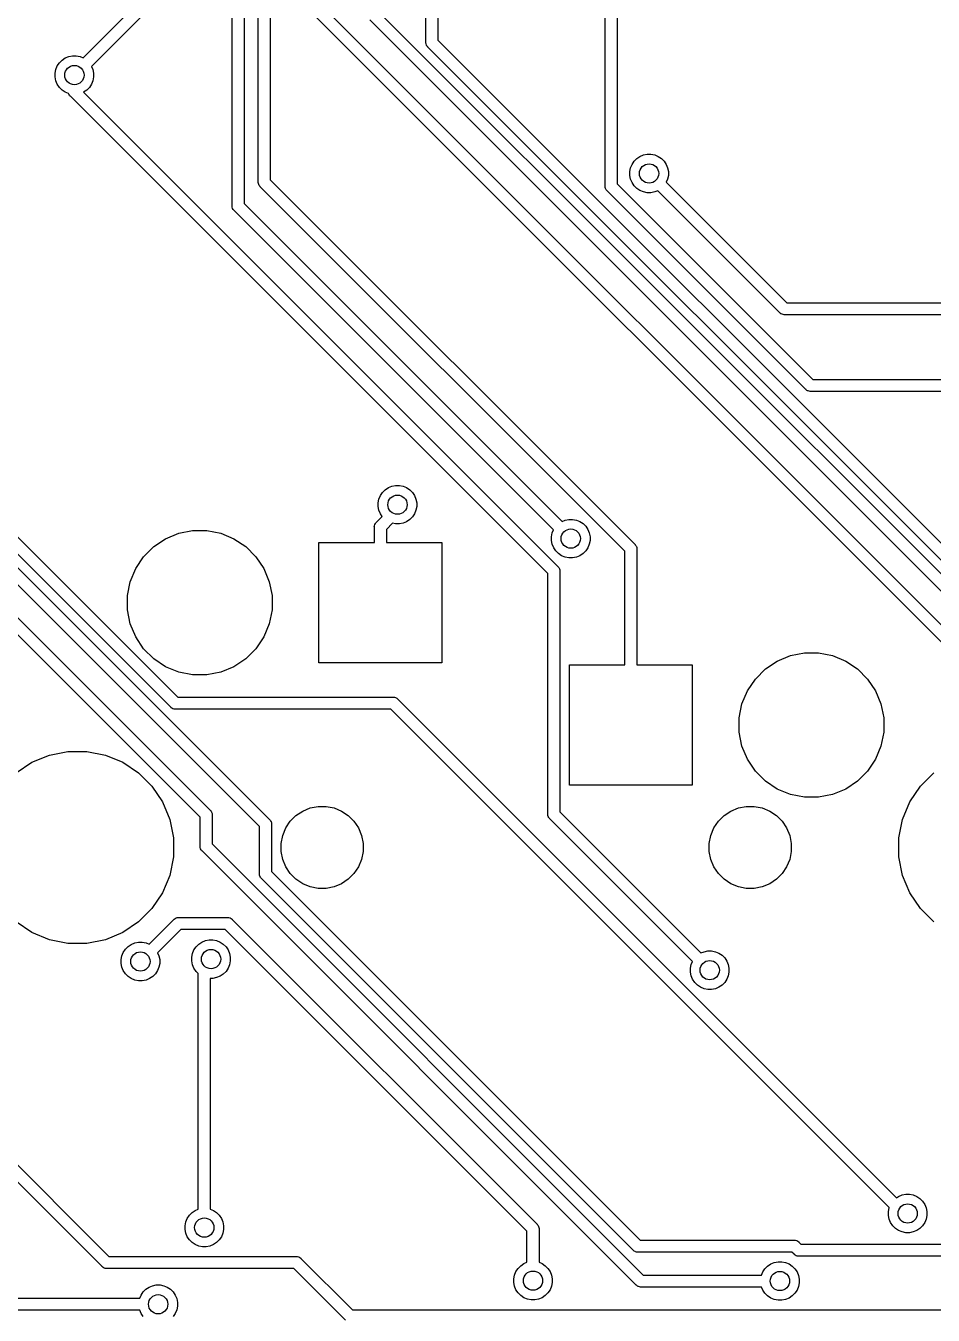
# Model space of a CAD drawing. Extents: x 1.2 to 14.9, y -4.9 to -0.3.
# Drawn here: x 7.353 to 8.095, y -3.367 to -2.313 of the extents above; entities that cross this region are included whole.
import ezdxf

# ---------------------------------------------------------------- set-up
doc = ezdxf.new("R2010")
doc.units = 0
doc.header["$MEASUREMENT"] = 0
doc.layers.add('BLACK', color=7, linetype='CONTINUOUS')

msp = doc.modelspace()

# ---------------------------------------------------------------- linework, layer by layer
at = {"layer": 'BLACK', "linetype": 'CONTINUOUS'}
for p, q in [((7.54285, -2.441), (7.54285, -1.96888)), ((7.55269, -1.96708), (7.55269, -2.4392)), ((7.52145, -2.46044), (7.52145, -1.97624)), ((7.5313, -1.97444), (7.5313, -2.45864)), ((6.65538, -2.10644), (7.50348, -2.95454)), ((7.49525, -2.96023), (6.64969, -2.11467)), ((7.82642, -2.44433), (7.82642, -2.18553)), ((7.83626, -2.18733), (7.83626, -2.44253)), ((7.6799, -2.32692), (7.6799, -2.2003)), ((7.68974, -2.2021), (7.68974, -2.32512)), ((7.39967, -2.33952), (7.49572, -2.24347)), ((7.50395, -2.24915), (7.40663, -2.34648)), ((7.57301, -2.27512), (8.38917, -3.09127)), ((8.38348, -3.0995), (7.56478, -2.2808)), ((6.89728, -2.30749), (7.552, -2.9622)), ((7.64228, -2.30289), (8.27317, -2.93377)), ((7.54377, -2.96789), (6.88905, -2.31318)), ((8.26748, -2.942), (7.63405, -2.30858)), ((7.67988, -2.32716), (7.6799, -2.32692)), ((7.6799, -2.3274), (7.67988, -2.32716)), ((7.67997, -2.32813), (7.6799, -2.3274)), ((7.6799, -2.3274), (7.6799, -2.3274)), ((7.68025, -2.32905), (7.67997, -2.32813)), ((7.68071, -2.32991), (7.68025, -2.32905)), ((7.68974, -2.32512), (8.25311, -2.88848)), ((7.3825, -2.34138), (7.38508, -2.33965)), ((7.38508, -2.33965), (7.38795, -2.33847)), ((7.38795, -2.33847), (7.39099, -2.33786)), ((7.39099, -2.33786), (7.39409, -2.33786)), ((7.39409, -2.33786), (7.39713, -2.33847)), ((7.39713, -2.33847), (7.39967, -2.33952)), ((7.68133, -2.33066), (7.68071, -2.32991)), ((7.68151, -2.33081), (7.68133, -2.33066)), ((8.24742, -2.89671), (7.68151, -2.33081)), ((7.37679, -2.35206), (7.3774, -2.34902)), ((7.3774, -2.34902), (7.37858, -2.34615)), ((7.37858, -2.34615), (7.38031, -2.34357)), ((7.38031, -2.34357), (7.3825, -2.34138)), ((7.40663, -2.34648), (7.40768, -2.34902)), ((7.40768, -2.34902), (7.40829, -2.35206)), ((7.37679, -2.35516), (7.37679, -2.35206)), ((7.3774, -2.3582), (7.37679, -2.35516)), ((7.37858, -2.36107), (7.3774, -2.3582)), ((7.38031, -2.36365), (7.37858, -2.36107)), ((7.4065, -2.36107), (7.40477, -2.36365)), ((7.40768, -2.3582), (7.4065, -2.36107)), ((7.40829, -2.35516), (7.40768, -2.3582)), ((7.40829, -2.35206), (7.40829, -2.35516)), ((7.3825, -2.36584), (7.38031, -2.36365)), ((7.38508, -2.36757), (7.3825, -2.36584)), ((7.38785, -2.36871), (7.38508, -2.36757)), ((7.38797, -2.36912), (7.38785, -2.36871)), ((7.38843, -2.36998), (7.38797, -2.36912)), ((7.38889, -2.37054), (7.38843, -2.36998)), ((7.38904, -2.37073), (7.38889, -2.37054)), ((7.38923, -2.37088), (7.38904, -2.37073)), ((7.77944, -2.76109), (7.38923, -2.37088)), ((7.4, -2.36757), (7.39988, -2.36761)), ((7.39988, -2.36761), (7.78767, -2.7554)), ((7.40258, -2.36584), (7.4, -2.36757)), ((7.40477, -2.36365), (7.40258, -2.36584)), ((7.84832, -2.42659), (7.85004, -2.42401)), ((7.85004, -2.42401), (7.85224, -2.42181)), ((7.85224, -2.42181), (7.85482, -2.42009)), ((7.85482, -2.42009), (7.85768, -2.4189)), ((7.85768, -2.4189), (7.86072, -2.4183)), ((7.86072, -2.4183), (7.86383, -2.4183)), ((7.86383, -2.4183), (7.86687, -2.4189)), ((7.86687, -2.4189), (7.86974, -2.42009)), ((7.86974, -2.42009), (7.87231, -2.42181)), ((7.87231, -2.42181), (7.87451, -2.42401)), ((7.87451, -2.42401), (7.87623, -2.42659)), ((7.84653, -2.4325), (7.84713, -2.42945)), ((7.84653, -2.4356), (7.84653, -2.4325)), ((7.84713, -2.42945), (7.84832, -2.42659)), ((7.87623, -2.42659), (7.87742, -2.42945)), ((7.87742, -2.42945), (7.87802, -2.4325)), ((7.87802, -2.4325), (7.87802, -2.4356)), ((7.54282, -2.44124), (7.54285, -2.441)), ((7.54285, -2.44148), (7.54282, -2.44124)), ((7.54292, -2.4422), (7.54285, -2.44148)), ((7.54285, -2.44148), (7.54285, -2.44148)), ((7.5432, -2.44313), (7.54292, -2.4422)), ((7.54366, -2.44399), (7.5432, -2.44313)), ((7.54427, -2.44474), (7.54366, -2.44399)), ((7.54446, -2.44489), (7.54427, -2.44474)), ((7.84244, -2.74287), (7.54446, -2.44489)), ((7.55269, -2.4392), (7.85067, -2.73718)), ((7.8264, -2.44457), (7.82642, -2.44433)), ((7.82649, -2.44554), (7.8264, -2.44457)), ((7.82677, -2.44646), (7.82649, -2.44554)), ((7.83626, -2.44253), (7.9961, -2.60237)), ((7.84713, -2.43864), (7.84653, -2.4356)), ((7.84832, -2.44151), (7.84713, -2.43864)), ((7.85004, -2.44409), (7.84832, -2.44151)), ((7.85224, -2.44628), (7.85004, -2.44409)), ((7.87742, -2.43864), (7.87637, -2.44118)), ((7.87637, -2.44118), (7.97488, -2.53969)), ((7.87802, -2.4356), (7.87742, -2.43864)), ((7.82723, -2.44732), (7.82677, -2.44646)), ((7.82769, -2.44788), (7.82723, -2.44732)), ((7.82785, -2.44807), (7.82769, -2.44788)), ((7.82803, -2.44822), (7.82785, -2.44807)), ((7.99041, -2.6106), (7.82803, -2.44822)), ((7.85482, -2.448), (7.85224, -2.44628)), ((7.85768, -2.44919), (7.85482, -2.448)), ((7.86072, -2.4498), (7.85768, -2.44919)), ((7.86383, -2.4498), (7.86072, -2.4498)), ((7.86687, -2.44919), (7.86383, -2.4498)), ((7.86941, -2.44814), (7.86687, -2.44919)), ((7.96919, -2.54792), (7.86941, -2.44814)), ((7.52143, -2.46068), (7.52145, -2.46044)), ((7.52152, -2.46165), (7.52143, -2.46068)), ((7.52181, -2.46257), (7.52152, -2.46165)), ((7.52226, -2.46343), (7.52181, -2.46257)), ((7.52252, -2.46374), (7.52226, -2.46343)), ((7.52288, -2.46418), (7.52252, -2.46374)), ((7.52306, -2.46433), (7.52288, -2.46418)), ((7.78416, -2.72543), (7.52306, -2.46433)), ((7.5313, -2.45864), (7.79112, -2.71847)), ((7.10161, -2.48674), (7.47709, -2.86222)), ((7.4714, -2.87045), (7.09338, -2.49243)), ((7.97488, -2.53969), (8.59388, -2.53969)), ((7.96934, -2.54811), (7.96919, -2.54792)), ((7.96953, -2.54826), (7.96934, -2.54811)), ((7.97009, -2.54872), (7.96953, -2.54826)), ((7.97033, -2.54885), (7.97009, -2.54872)), ((7.97095, -2.54918), (7.97033, -2.54885)), ((7.97187, -2.54946), (7.97095, -2.54918)), ((7.9726, -2.54953), (7.97187, -2.54946)), ((7.97284, -2.54956), (7.9726, -2.54953)), ((7.9726, -2.54953), (7.9726, -2.54953)), ((7.97308, -2.54953), (7.97284, -2.54956)), ((8.59387, -2.54953), (7.97308, -2.54953)), ((7.9961, -2.60237), (8.1705, -2.60237)), ((7.99056, -2.61078), (7.99041, -2.6106)), ((7.99075, -2.61094), (7.99056, -2.61078)), ((7.99131, -2.6114), (7.99075, -2.61094)), ((7.99175, -2.61163), (7.99131, -2.6114)), ((7.99217, -2.61186), (7.99175, -2.61163)), ((7.99309, -2.61214), (7.99217, -2.61186)), ((7.99382, -2.61221), (7.99309, -2.61214)), ((7.99406, -2.61223), (7.99382, -2.61221)), ((7.99382, -2.61221), (7.99382, -2.61221)), ((7.9943, -2.61221), (7.99406, -2.61223)), ((8.1687, -2.61221), (7.9943, -2.61221)), ((7.64146, -2.70023), (7.64265, -2.69737)), ((7.64265, -2.69737), (7.64437, -2.69479)), ((7.64437, -2.69479), (7.64657, -2.69259)), ((7.64657, -2.69259), (7.64915, -2.69087)), ((7.64915, -2.69087), (7.65201, -2.68968)), ((7.65201, -2.68968), (7.65506, -2.68908)), ((7.65506, -2.68908), (7.65816, -2.68908)), ((7.65816, -2.68908), (7.6612, -2.68968)), ((7.6612, -2.68968), (7.66407, -2.69087)), ((7.66407, -2.69087), (7.66665, -2.69259)), ((7.66665, -2.69259), (7.66884, -2.69479)), ((7.66884, -2.69479), (7.67056, -2.69737)), ((7.67056, -2.69737), (7.67175, -2.70023)), ((7.64086, -2.70328), (7.64146, -2.70023)), ((7.64086, -2.70638), (7.64086, -2.70328)), ((7.64146, -2.70942), (7.64086, -2.70638)), ((7.67175, -2.70023), (7.67235, -2.70328)), ((7.67235, -2.70638), (7.67175, -2.70942)), ((7.67235, -2.70328), (7.67235, -2.70638)), ((7.63899, -2.71967), (7.63914, -2.71948)), ((7.63914, -2.71948), (7.63933, -2.71933)), ((7.63933, -2.71933), (7.64414, -2.71452)), ((7.64265, -2.71229), (7.64146, -2.70942)), ((7.64414, -2.71452), (7.64265, -2.71229)), ((7.66407, -2.71878), (7.6612, -2.71997)), ((7.66665, -2.71706), (7.66407, -2.71878)), ((7.66884, -2.71487), (7.66665, -2.71706)), ((7.67056, -2.71229), (7.66884, -2.71487)), ((7.67175, -2.70942), (7.67056, -2.71229)), ((7.79112, -2.71847), (7.79366, -2.71742)), ((7.79366, -2.71742), (7.7967, -2.71681)), ((7.7967, -2.71681), (7.7998, -2.71681)), ((7.7998, -2.71681), (7.80285, -2.71742)), ((7.80285, -2.71742), (7.80571, -2.7186)), ((7.80571, -2.7186), (7.80829, -2.72033)), ((7.46703, -2.73267), (7.47777, -2.72821)), ((7.47777, -2.72821), (7.48918, -2.72594)), ((7.48918, -2.72594), (7.50082, -2.72594)), ((7.50082, -2.72594), (7.51223, -2.72821)), ((7.51223, -2.72821), (7.52297, -2.73267)), ((7.63769, -2.72298), (7.63779, -2.72202)), ((7.63772, -2.72322), (7.63769, -2.72298)), ((7.63772, -2.73579), (7.63772, -2.72322)), ((7.63779, -2.72202), (7.63807, -2.72109)), ((7.63807, -2.72109), (7.63853, -2.72023)), ((7.63853, -2.72023), (7.63899, -2.71967)), ((7.63899, -2.71967), (7.63899, -2.71967)), ((7.65251, -2.72007), (7.64756, -2.72502)), ((7.64756, -2.72502), (7.64756, -2.73579)), ((7.65506, -2.72057), (7.65251, -2.72007)), ((7.65816, -2.72057), (7.65506, -2.72057)), ((7.6612, -2.71997), (7.65816, -2.72057)), ((7.7825, -2.73101), (7.78311, -2.72797)), ((7.78311, -2.72797), (7.78416, -2.72543)), ((7.80829, -2.72033), (7.81048, -2.72252)), ((7.81048, -2.72252), (7.81221, -2.7251)), ((7.81221, -2.7251), (7.81339, -2.72797)), ((7.81339, -2.72797), (7.814, -2.73101)), ((7.44913, -2.74735), (7.45735, -2.73913)), ((7.45735, -2.73913), (7.46703, -2.73267)), ((7.52297, -2.73267), (7.53265, -2.73913)), ((7.53265, -2.73913), (7.54087, -2.74735)), ((7.59244, -2.83421), (7.59244, -2.73579)), ((7.59244, -2.73579), (7.63772, -2.73579)), ((7.64756, -2.73579), (7.69283, -2.73579)), ((7.69283, -2.73579), (7.69283, -2.83421)), ((7.7825, -2.73411), (7.7825, -2.73101)), ((7.78311, -2.73715), (7.7825, -2.73411)), ((7.7843, -2.74002), (7.78311, -2.73715)), ((7.78602, -2.7426), (7.7843, -2.74002)), ((7.81221, -2.74002), (7.81048, -2.7426)), ((7.81339, -2.73715), (7.81221, -2.74002)), ((7.814, -2.73411), (7.81339, -2.73715)), ((7.814, -2.73101), (7.814, -2.73411)), ((7.85067, -2.73718), (7.85086, -2.73734)), ((7.85086, -2.73734), (7.85101, -2.73753)), ((7.85101, -2.73753), (7.85147, -2.73809)), ((7.85147, -2.73809), (7.85182, -2.73873)), ((7.85182, -2.73873), (7.85193, -2.73894)), ((7.85193, -2.73894), (7.85221, -2.73987)), ((7.85221, -2.73987), (7.85228, -2.74059)), ((7.85228, -2.74059), (7.85228, -2.74059)), ((7.85228, -2.74059), (7.85231, -2.74083)), ((7.44267, -2.75703), (7.44913, -2.74735)), ((7.54087, -2.74735), (7.54733, -2.75703)), ((7.78821, -2.74479), (7.78602, -2.7426)), ((7.79079, -2.74651), (7.78821, -2.74479)), ((7.79366, -2.7477), (7.79079, -2.74651)), ((7.7967, -2.74831), (7.79366, -2.7477)), ((7.7998, -2.74831), (7.7967, -2.74831)), ((7.80285, -2.7477), (7.7998, -2.74831)), ((7.80571, -2.74651), (7.80285, -2.7477)), ((7.80829, -2.74479), (7.80571, -2.74651)), ((7.81048, -2.7426), (7.80829, -2.74479)), ((7.84244, -2.83579), (7.84244, -2.74287)), ((7.85231, -2.74083), (7.85228, -2.74108)), ((7.85228, -2.74108), (7.85228, -2.83579)), ((7.43821, -2.76777), (7.44267, -2.75703)), ((7.54733, -2.75703), (7.55179, -2.76777)), ((7.77944, -2.95767), (7.77944, -2.76109)), ((7.78767, -2.7554), (7.78785, -2.75555)), ((7.78785, -2.75555), (7.78801, -2.75574)), ((7.78801, -2.75574), (7.78801, -2.75574)), ((7.78801, -2.75574), (7.78811, -2.75587)), ((7.78811, -2.75587), (7.78847, -2.7563)), ((7.78847, -2.7563), (7.78893, -2.75716)), ((7.78893, -2.75716), (7.78921, -2.75809)), ((7.78921, -2.75809), (7.78928, -2.75881)), ((7.78928, -2.75881), (7.78928, -2.75881)), ((7.78928, -2.75881), (7.7893, -2.75905)), ((7.7893, -2.75905), (7.78928, -2.75929)), ((7.78928, -2.75929), (7.78928, -2.95587)), ((7.43594, -2.77918), (7.43821, -2.76777)), ((7.55179, -2.76777), (7.55406, -2.77918)), ((7.43594, -2.79082), (7.43594, -2.77918)), ((7.55406, -2.77918), (7.55406, -2.79082)), ((7.43821, -2.80223), (7.43594, -2.79082)), ((7.55406, -2.79082), (7.55179, -2.80223)), ((7.44267, -2.81297), (7.43821, -2.80223)), ((7.55179, -2.80223), (7.54733, -2.81297)), ((7.44913, -2.82265), (7.44267, -2.81297)), ((7.54733, -2.81297), (7.54087, -2.82265)), ((7.45735, -2.83087), (7.44913, -2.82265)), ((7.54087, -2.82265), (7.53265, -2.83087)), ((7.46703, -2.83733), (7.45735, -2.83087)), ((7.53265, -2.83087), (7.52297, -2.83733)), ((7.69283, -2.83421), (7.59244, -2.83421)), ((7.95735, -2.83913), (7.96703, -2.83267)), ((7.96703, -2.83267), (7.97777, -2.82821)), ((7.97777, -2.82821), (7.98918, -2.82594)), ((7.98918, -2.82594), (8.00082, -2.82594)), ((8.00082, -2.82594), (8.01223, -2.82821)), ((8.01223, -2.82821), (8.02297, -2.83267)), ((8.02297, -2.83267), (8.03265, -2.83913)), ((7.47777, -2.84179), (7.46703, -2.83733)), ((7.48918, -2.84406), (7.47777, -2.84179)), ((7.50082, -2.84406), (7.48918, -2.84406)), ((7.51223, -2.84179), (7.50082, -2.84406)), ((7.52297, -2.83733), (7.51223, -2.84179)), ((7.79717, -2.93421), (7.79717, -2.83579)), ((7.79717, -2.83579), (7.84244, -2.83579)), ((7.85228, -2.83579), (7.89756, -2.83579)), ((7.89756, -2.83579), (7.89756, -2.93421)), ((7.94913, -2.84735), (7.95735, -2.83913)), ((8.03265, -2.83913), (8.04087, -2.84735)), ((7.94267, -2.85703), (7.94913, -2.84735)), ((8.04087, -2.84735), (8.04733, -2.85703)), ((6.96825, -2.86689), (7.42082, -3.31946)), ((7.47709, -2.86222), (7.65297, -2.86222)), ((7.65297, -2.86222), (7.65321, -2.8622)), ((7.65321, -2.8622), (7.65345, -2.86222)), ((7.65345, -2.86222), (7.65345, -2.86222)), ((7.65345, -2.86222), (7.65417, -2.86229)), ((7.65417, -2.86229), (7.6551, -2.86257)), ((7.6551, -2.86257), (7.65596, -2.86303)), ((7.65596, -2.86303), (7.65671, -2.86365)), ((7.65671, -2.86365), (7.65686, -2.86383)), ((7.65686, -2.86383), (8.06449, -3.27146)), ((7.93821, -2.86777), (7.94267, -2.85703)), ((8.04733, -2.85703), (8.05179, -2.86777)), ((7.41513, -3.32769), (6.96002, -2.87258)), ((7.47155, -2.87064), (7.4714, -2.87045)), ((7.47174, -2.87079), (7.47155, -2.87064)), ((7.4723, -2.87125), (7.47174, -2.87079)), ((7.47309, -2.87167), (7.4723, -2.87125)), ((7.47316, -2.87171), (7.47309, -2.87167)), ((7.47409, -2.87199), (7.47316, -2.87171)), ((7.47481, -2.87206), (7.47409, -2.87199)), ((7.47505, -2.87209), (7.47481, -2.87206)), ((7.47481, -2.87206), (7.47481, -2.87206)), ((7.47529, -2.87206), (7.47505, -2.87209)), ((7.65117, -2.87206), (7.47529, -2.87206)), ((8.05859, -3.27949), (7.65117, -2.87206)), ((7.93594, -2.87918), (7.93821, -2.86777)), ((8.05179, -2.86777), (8.05406, -2.87918)), ((7.93594, -2.89082), (7.93594, -2.87918)), ((8.05406, -2.87918), (8.05406, -2.89082)), ((7.93821, -2.90223), (7.93594, -2.89082)), ((8.05406, -2.89082), (8.05179, -2.90223)), ((7.3721, -2.90952), (7.38727, -2.9065)), ((7.38727, -2.9065), (7.40273, -2.9065)), ((7.40273, -2.9065), (7.4179, -2.90952)), ((7.94267, -2.91297), (7.93821, -2.90223)), ((8.05179, -2.90223), (8.04733, -2.91297)), ((7.34496, -2.92403), (7.35782, -2.91543)), ((7.35782, -2.91543), (7.3721, -2.90952)), ((7.4179, -2.90952), (7.43218, -2.91543)), ((7.43218, -2.91543), (7.44504, -2.92403)), ((7.94913, -2.92265), (7.94267, -2.91297)), ((8.04733, -2.91297), (8.04087, -2.92265)), ((7.44504, -2.92403), (7.45597, -2.93496)), ((7.95735, -2.93087), (7.94913, -2.92265)), ((8.04087, -2.92265), (8.03265, -2.93087)), ((8.08403, -2.93496), (8.09496, -2.92403)), ((7.45597, -2.93496), (7.46457, -2.94782)), ((7.89756, -2.93421), (7.79717, -2.93421)), ((7.96703, -2.93733), (7.95735, -2.93087)), ((7.97777, -2.94179), (7.96703, -2.93733)), ((8.02297, -2.93733), (8.01223, -2.94179)), ((8.03265, -2.93087), (8.02297, -2.93733)), ((8.07543, -2.94782), (8.08403, -2.93496)), ((7.46457, -2.94782), (7.47048, -2.9621)), ((7.58523, -2.95279), (7.5917, -2.9515)), ((7.5917, -2.9515), (7.5983, -2.9515)), ((7.5983, -2.9515), (7.60477, -2.95279)), ((7.93523, -2.95279), (7.9417, -2.9515)), ((7.9417, -2.9515), (7.9483, -2.9515)), ((7.9483, -2.9515), (7.95477, -2.95279)), ((7.98918, -2.94406), (7.97777, -2.94179)), ((8.00082, -2.94406), (7.98918, -2.94406)), ((8.01223, -2.94179), (8.00082, -2.94406)), ((8.06952, -2.9621), (8.07543, -2.94782)), ((7.47048, -2.9621), (7.4735, -2.97727)), ((7.49525, -2.98399), (7.49525, -2.96023)), ((7.50348, -2.95454), (7.50367, -2.9547)), ((7.50367, -2.9547), (7.50382, -2.95488)), ((7.50382, -2.95488), (7.50382, -2.95488)), ((7.50382, -2.95488), (7.5042, -2.95535)), ((7.5042, -2.95535), (7.50428, -2.95545)), ((7.50428, -2.95545), (7.50474, -2.9563)), ((7.50474, -2.9563), (7.50502, -2.95723)), ((7.50502, -2.95723), (7.50509, -2.95795)), ((7.50509, -2.95795), (7.50509, -2.95795)), ((7.50509, -2.95795), (7.50511, -2.95819)), ((7.50511, -2.95819), (7.50509, -2.95843)), ((7.50509, -2.95843), (7.50509, -2.98219)), ((7.56898, -2.96365), (7.57364, -2.95898)), ((7.57364, -2.95898), (7.57913, -2.95531)), ((7.57913, -2.95531), (7.58523, -2.95279)), ((7.60477, -2.95279), (7.61087, -2.95531)), ((7.61087, -2.95531), (7.61635, -2.95898)), ((7.61635, -2.95898), (7.62102, -2.96365)), ((7.77941, -2.95791), (7.77944, -2.95767)), ((7.77951, -2.95887), (7.77941, -2.95791)), ((7.77979, -2.9598), (7.77951, -2.95887)), ((7.78025, -2.96066), (7.77979, -2.9598)), ((7.78068, -2.96119), (7.78025, -2.96066)), ((7.78086, -2.96141), (7.78068, -2.96119)), ((7.78105, -2.96156), (7.78086, -2.96141)), ((7.89775, -3.07826), (7.78105, -2.96156)), ((7.78928, -2.95587), (7.90471, -3.0713)), ((7.91898, -2.96365), (7.92364, -2.95898)), ((7.92364, -2.95898), (7.92913, -2.95531)), ((7.92913, -2.95531), (7.93523, -2.95279)), ((7.95477, -2.95279), (7.96087, -2.95531)), ((7.96087, -2.95531), (7.96636, -2.95898)), ((7.96636, -2.95898), (7.97102, -2.96365)), ((8.0665, -2.97727), (8.06952, -2.9621)), ((7.54377, -3.00647), (7.54377, -2.96789)), ((7.552, -2.9622), (7.55219, -2.96236)), ((7.55219, -2.96236), (7.55234, -2.96255)), ((7.55234, -2.96255), (7.5528, -2.96311)), ((7.5528, -2.96311), (7.55318, -2.96383)), ((7.55318, -2.96383), (7.55326, -2.96396)), ((7.55326, -2.96396), (7.55354, -2.96489)), ((7.55354, -2.96489), (7.55361, -2.96561)), ((7.55361, -2.96561), (7.55361, -2.96561)), ((7.55361, -2.96561), (7.55363, -2.96585)), ((7.55363, -2.96585), (7.55361, -2.9661)), ((7.55361, -2.9661), (7.55361, -3.00467)), ((7.56279, -2.97523), (7.56531, -2.96913)), ((7.56531, -2.96913), (7.56898, -2.96365)), ((7.62102, -2.96365), (7.62469, -2.96913)), ((7.62469, -2.96913), (7.62721, -2.97523)), ((7.91279, -2.97523), (7.91531, -2.96913)), ((7.91531, -2.96913), (7.91898, -2.96365)), ((7.97102, -2.96365), (7.97469, -2.96913)), ((7.97469, -2.96913), (7.97721, -2.97523)), ((7.4735, -2.97727), (7.4735, -2.99273)), ((7.50509, -2.98219), (7.85748, -3.33458)), ((7.5615, -2.9817), (7.56279, -2.97523)), ((7.5615, -2.9883), (7.5615, -2.9817)), ((7.62721, -2.97523), (7.6285, -2.9817)), ((7.6285, -2.9817), (7.6285, -2.9883)), ((7.9115, -2.9817), (7.91279, -2.97523)), ((7.9115, -2.9883), (7.9115, -2.9817)), ((7.97721, -2.97523), (7.9785, -2.9817)), ((7.9785, -2.9817), (7.9785, -2.9883)), ((8.0665, -2.99273), (8.0665, -2.97727)), ((7.4735, -2.99273), (7.47048, -3.0079)), ((7.49522, -2.98423), (7.49525, -2.98399)), ((7.49532, -2.98519), (7.49522, -2.98423)), ((7.4956, -2.98612), (7.49532, -2.98519)), ((7.49606, -2.98698), (7.4956, -2.98612)), ((7.49652, -2.98754), (7.49606, -2.98698)), ((7.49667, -2.98772), (7.49652, -2.98754)), ((7.49686, -2.98788), (7.49667, -2.98772)), ((7.85179, -3.34281), (7.49686, -2.98788)), ((7.56279, -2.99477), (7.5615, -2.9883)), ((7.6285, -2.9883), (7.62721, -2.99477)), ((7.91279, -2.99477), (7.9115, -2.9883)), ((7.9785, -2.9883), (7.97721, -2.99477)), ((8.06952, -3.0079), (8.0665, -2.99273)), ((7.56531, -3.00087), (7.56279, -2.99477)), ((7.56898, -3.00636), (7.56531, -3.00087)), ((7.62469, -3.00087), (7.62102, -3.00636)), ((7.62721, -2.99477), (7.62469, -3.00087)), ((7.91531, -3.00087), (7.91279, -2.99477)), ((7.91898, -3.00636), (7.91531, -3.00087)), ((7.97469, -3.00087), (7.97102, -3.00636)), ((7.97721, -2.99477), (7.97469, -3.00087)), ((7.47048, -3.0079), (7.46457, -3.02218)), ((7.54374, -3.00671), (7.54377, -3.00647)), ((7.54384, -3.00767), (7.54374, -3.00671)), ((7.54412, -3.0086), (7.54384, -3.00767)), ((7.54458, -3.00946), (7.54412, -3.0086)), ((7.54494, -3.00989), (7.54458, -3.00946)), ((7.54519, -3.01021), (7.54494, -3.00989)), ((7.54538, -3.01036), (7.54519, -3.01021)), ((7.84928, -3.31426), (7.54538, -3.01036)), ((7.55361, -3.00467), (7.85497, -3.30603)), ((7.57364, -3.01102), (7.56898, -3.00636)), ((7.57913, -3.01469), (7.57364, -3.01102)), ((7.58523, -3.01721), (7.57913, -3.01469)), ((7.61087, -3.01469), (7.60477, -3.01721)), ((7.61635, -3.01102), (7.61087, -3.01469)), ((7.62102, -3.00636), (7.61635, -3.01102)), ((7.92364, -3.01102), (7.91898, -3.00636)), ((7.92913, -3.01469), (7.92364, -3.01102)), ((7.93523, -3.01721), (7.92913, -3.01469)), ((7.96087, -3.01469), (7.95477, -3.01721)), ((7.96636, -3.01102), (7.96087, -3.01469)), ((7.97102, -3.00636), (7.96636, -3.01102)), ((8.07543, -3.02218), (8.06952, -3.0079)), ((7.46457, -3.02218), (7.45597, -3.03504)), ((7.5917, -3.0185), (7.58523, -3.01721)), ((7.5983, -3.0185), (7.5917, -3.0185)), ((7.60477, -3.01721), (7.5983, -3.0185)), ((7.9417, -3.0185), (7.93523, -3.01721)), ((7.9483, -3.0185), (7.9417, -3.0185)), ((7.95477, -3.01721), (7.9483, -3.0185)), ((8.08403, -3.03504), (8.07543, -3.02218)), ((7.45597, -3.03504), (7.44504, -3.04597)), ((8.09496, -3.04597), (8.08403, -3.03504)), ((7.35782, -3.05457), (7.34496, -3.04597)), ((7.44504, -3.04597), (7.43218, -3.05457)), ((7.45363, -3.0642), (7.47388, -3.04394)), ((7.47388, -3.04394), (7.47403, -3.04376)), ((7.47403, -3.04376), (7.47422, -3.0436)), ((7.47422, -3.0436), (7.47478, -3.04314)), ((7.47422, -3.0436), (7.47422, -3.0436)), ((7.47478, -3.04314), (7.47504, -3.043)), ((7.47504, -3.043), (7.47564, -3.04268)), ((7.47564, -3.04268), (7.47657, -3.0424)), ((7.47657, -3.0424), (7.47729, -3.04233)), ((7.47729, -3.04233), (7.47753, -3.04231)), ((7.47729, -3.04233), (7.47729, -3.04233)), ((7.47753, -3.04231), (7.47777, -3.04233)), ((7.47777, -3.04233), (7.51764, -3.04233)), ((7.51764, -3.04233), (7.51788, -3.04231)), ((7.51788, -3.04231), (7.51812, -3.04233)), ((7.51812, -3.04233), (7.51812, -3.04233)), ((7.51812, -3.04233), (7.51885, -3.0424)), ((7.51885, -3.0424), (7.51977, -3.04268)), ((7.51977, -3.04268), (7.52063, -3.04314)), ((7.52063, -3.04314), (7.52138, -3.04376)), ((7.52138, -3.04376), (7.52153, -3.04394)), ((7.52153, -3.04394), (7.77071, -3.29312)), ((7.3721, -3.06048), (7.35782, -3.05457)), ((7.43218, -3.05457), (7.4179, -3.06048)), ((7.47957, -3.05217), (7.46059, -3.07116)), ((7.51584, -3.05217), (7.47957, -3.05217)), ((7.76248, -3.29881), (7.51584, -3.05217)), ((7.38727, -3.0635), (7.3721, -3.06048)), ((7.40273, -3.0635), (7.38727, -3.0635)), ((7.4179, -3.06048), (7.40273, -3.0635)), ((7.43426, -3.06825), (7.43646, -3.06606)), ((7.43646, -3.06606), (7.43904, -3.06433)), ((7.43904, -3.06433), (7.4419, -3.06314)), ((7.4419, -3.06314), (7.44494, -3.06254)), ((7.44494, -3.06254), (7.44805, -3.06254)), ((7.44805, -3.06254), (7.45109, -3.06314)), ((7.45109, -3.06314), (7.45363, -3.0642)), ((7.49027, -3.06885), (7.492, -3.06627)), ((7.492, -3.06627), (7.49419, -3.06408)), ((7.49419, -3.06408), (7.49677, -3.06236)), ((7.49677, -3.06236), (7.49963, -3.06117)), ((7.49963, -3.06117), (7.50268, -3.06056)), ((7.50268, -3.06056), (7.50578, -3.06056)), ((7.50578, -3.06056), (7.50882, -3.06117)), ((7.50882, -3.06117), (7.51169, -3.06236)), ((7.51169, -3.06236), (7.51427, -3.06408)), ((7.51427, -3.06408), (7.51646, -3.06627)), ((7.51646, -3.06627), (7.51818, -3.06885)), ((7.43075, -3.07674), (7.43135, -3.07369)), ((7.43075, -3.07984), (7.43075, -3.07674)), ((7.43135, -3.07369), (7.43254, -3.07083)), ((7.43254, -3.07083), (7.43426, -3.06825)), ((7.46059, -3.07116), (7.46164, -3.07369)), ((7.46164, -3.07369), (7.46224, -3.07674)), ((7.46224, -3.07674), (7.46224, -3.07984)), ((7.48848, -3.07476), (7.48909, -3.07172)), ((7.48848, -3.07786), (7.48848, -3.07476)), ((7.48909, -3.0809), (7.48848, -3.07786)), ((7.48909, -3.07172), (7.49027, -3.06885)), ((7.51818, -3.06885), (7.51937, -3.07172)), ((7.51937, -3.07172), (7.51998, -3.07476)), ((7.51998, -3.07786), (7.51937, -3.0809)), ((7.51998, -3.07476), (7.51998, -3.07786)), ((7.90471, -3.0713), (7.90725, -3.07025)), ((7.90725, -3.07025), (7.91029, -3.06965)), ((7.91029, -3.06965), (7.91339, -3.06965)), ((7.91339, -3.06965), (7.91644, -3.07025)), ((7.91644, -3.07025), (7.9193, -3.07144)), ((7.9193, -3.07144), (7.92188, -3.07316)), ((7.92188, -3.07316), (7.92407, -3.07535)), ((7.92407, -3.07535), (7.9258, -3.07793)), ((7.9258, -3.07793), (7.92699, -3.0808)), ((7.43135, -3.08288), (7.43075, -3.07984)), ((7.43254, -3.08575), (7.43135, -3.08288)), ((7.43426, -3.08833), (7.43254, -3.08575)), ((7.43646, -3.09052), (7.43426, -3.08833)), ((7.45873, -3.08833), (7.45653, -3.09052)), ((7.46045, -3.08575), (7.45873, -3.08833)), ((7.46164, -3.08288), (7.46045, -3.08575)), ((7.46224, -3.07984), (7.46164, -3.08288)), ((7.49027, -3.08377), (7.48909, -3.0809)), ((7.492, -3.08635), (7.49027, -3.08377)), ((7.4938, -3.08815), (7.492, -3.08635)), ((7.4938, -3.28082), (7.4938, -3.08815)), ((7.51427, -3.08854), (7.51169, -3.09027)), ((7.51646, -3.08635), (7.51427, -3.08854)), ((7.51818, -3.08377), (7.51646, -3.08635)), ((7.51937, -3.0809), (7.51818, -3.08377)), ((7.89609, -3.08384), (7.8967, -3.0808)), ((7.89609, -3.08694), (7.89609, -3.08384)), ((7.8967, -3.08999), (7.89609, -3.08694)), ((7.8967, -3.0808), (7.89775, -3.07826)), ((7.92699, -3.0808), (7.92759, -3.08384)), ((7.92759, -3.08694), (7.92699, -3.08999)), ((7.92759, -3.08384), (7.92759, -3.08694)), ((7.43904, -3.09224), (7.43646, -3.09052)), ((7.4419, -3.09343), (7.43904, -3.09224)), ((7.44494, -3.09404), (7.4419, -3.09343)), ((7.44805, -3.09404), (7.44494, -3.09404)), ((7.45109, -3.09343), (7.44805, -3.09404)), ((7.45396, -3.09224), (7.45109, -3.09343)), ((7.45653, -3.09052), (7.45396, -3.09224)), ((7.50578, -3.09206), (7.50364, -3.09206)), ((7.50364, -3.09206), (7.50364, -3.28082)), ((7.50882, -3.09145), (7.50578, -3.09206)), ((7.51169, -3.09027), (7.50882, -3.09145)), ((7.89789, -3.09285), (7.8967, -3.08999)), ((7.89961, -3.09543), (7.89789, -3.09285)), ((7.9018, -3.09763), (7.89961, -3.09543)), ((7.90438, -3.09935), (7.9018, -3.09763)), ((7.92188, -3.09763), (7.9193, -3.09935)), ((7.92407, -3.09543), (7.92188, -3.09763)), ((7.9258, -3.09285), (7.92407, -3.09543)), ((7.92699, -3.08999), (7.9258, -3.09285)), ((7.90725, -3.10054), (7.90438, -3.09935)), ((7.91029, -3.10114), (7.90725, -3.10054)), ((7.91339, -3.10114), (7.91029, -3.10114)), ((7.91644, -3.10054), (7.91339, -3.10114)), ((7.9193, -3.09935), (7.91644, -3.10054)), ((8.06449, -3.27146), (8.06619, -3.27032)), ((8.06619, -3.27032), (8.06906, -3.26914)), ((8.06906, -3.26914), (8.0721, -3.26853)), ((8.0721, -3.26853), (8.0752, -3.26853)), ((8.0752, -3.26853), (8.07825, -3.26914)), ((8.07825, -3.26914), (8.08111, -3.27032)), ((8.08111, -3.27032), (8.08369, -3.27205)), ((8.08369, -3.27205), (8.08589, -3.27424)), ((8.08589, -3.27424), (8.08761, -3.27682)), ((8.08761, -3.27682), (8.0888, -3.27969)), ((7.48358, -3.29123), (7.48476, -3.28836)), ((7.48476, -3.28836), (7.48649, -3.28578)), ((7.48649, -3.28578), (7.48868, -3.28359)), ((7.48868, -3.28359), (7.49126, -3.28187)), ((7.49126, -3.28187), (7.4938, -3.28082)), ((7.50364, -3.28082), (7.50618, -3.28187)), ((7.50618, -3.28187), (7.50876, -3.28359)), ((7.50876, -3.28359), (7.51095, -3.28578)), ((7.51095, -3.28578), (7.51268, -3.28836)), ((7.51268, -3.28836), (7.51386, -3.29123)), ((8.05791, -3.28273), (8.05851, -3.27969)), ((8.05791, -3.28583), (8.05791, -3.28273)), ((8.05851, -3.28887), (8.05791, -3.28583)), ((8.05851, -3.27969), (8.05859, -3.27949)), ((8.0597, -3.29174), (8.05851, -3.28887)), ((8.0888, -3.28887), (8.08761, -3.29174)), ((8.0888, -3.27969), (8.0894, -3.28273)), ((8.0894, -3.28583), (8.0888, -3.28887)), ((8.0894, -3.28273), (8.0894, -3.28583)), ((7.48297, -3.29427), (7.48358, -3.29123)), ((7.48297, -3.29737), (7.48297, -3.29427)), ((7.48358, -3.30042), (7.48297, -3.29737)), ((7.51386, -3.29123), (7.51447, -3.29427)), ((7.51447, -3.29737), (7.51386, -3.30042)), ((7.51447, -3.29427), (7.51447, -3.29737)), ((7.76248, -3.32418), (7.76248, -3.29881)), ((7.77071, -3.29312), (7.77089, -3.29327)), ((7.77089, -3.29327), (7.77105, -3.29346)), ((7.77105, -3.29346), (7.77105, -3.29346)), ((7.77105, -3.29346), (7.77131, -3.29378)), ((7.77131, -3.29378), (7.77151, -3.29402)), ((7.77151, -3.29402), (7.77197, -3.29488)), ((7.77197, -3.29488), (7.77225, -3.2958)), ((7.77225, -3.2958), (7.77232, -3.29653)), ((7.77232, -3.29653), (7.77232, -3.29653)), ((7.77232, -3.29653), (7.77234, -3.29677)), ((7.77234, -3.29677), (7.77232, -3.29701)), ((7.77232, -3.29701), (7.77232, -3.32418)), ((8.06142, -3.29432), (8.0597, -3.29174)), ((8.06361, -3.29651), (8.06142, -3.29432)), ((8.06619, -3.29824), (8.06361, -3.29651)), ((8.06906, -3.29942), (8.06619, -3.29824)), ((8.0721, -3.30003), (8.06906, -3.29942)), ((8.07825, -3.29942), (8.0752, -3.30003)), ((8.08111, -3.29824), (8.07825, -3.29942)), ((8.08369, -3.29651), (8.08111, -3.29824)), ((8.08589, -3.29432), (8.08369, -3.29651)), ((8.08761, -3.29174), (8.08589, -3.29432)), ((7.48476, -3.30328), (7.48358, -3.30042)), ((7.48649, -3.30586), (7.48476, -3.30328)), ((7.48868, -3.30806), (7.48649, -3.30586)), ((7.49126, -3.30978), (7.48868, -3.30806)), ((7.49413, -3.31097), (7.49126, -3.30978)), ((7.50618, -3.30978), (7.50331, -3.31097)), ((7.50876, -3.30806), (7.50618, -3.30978)), ((7.51095, -3.30586), (7.50876, -3.30806)), ((7.51268, -3.30328), (7.51095, -3.30586)), ((7.51386, -3.30042), (7.51268, -3.30328)), ((7.85497, -3.30603), (7.98081, -3.30603)), ((7.98081, -3.30603), (7.98105, -3.306)), ((7.98105, -3.306), (7.98129, -3.30603)), ((7.98129, -3.30603), (7.98129, -3.30603)), ((7.98129, -3.30603), (7.98202, -3.3061)), ((7.98202, -3.3061), (7.98294, -3.30638)), ((7.98294, -3.30638), (7.9838, -3.30684)), ((7.9838, -3.30684), (7.98455, -3.30745)), ((7.98455, -3.30745), (7.9847, -3.30764)), ((7.9847, -3.30764), (7.98642, -3.30936)), ((7.98642, -3.30936), (8.653, -3.30936)), ((8.0752, -3.30003), (8.0721, -3.30003)), ((7.42082, -3.31946), (7.5738, -3.31946)), ((7.49717, -3.31157), (7.49413, -3.31097)), ((7.50027, -3.31157), (7.49717, -3.31157)), ((7.50331, -3.31097), (7.50027, -3.31157)), ((7.5738, -3.31946), (7.57404, -3.31943)), ((7.57404, -3.31943), (7.57428, -3.31946)), ((7.57428, -3.31946), (7.57428, -3.31946)), ((7.57428, -3.31946), (7.575, -3.31953)), ((7.575, -3.31953), (7.57593, -3.31981)), ((7.57593, -3.31981), (7.57679, -3.32027)), ((7.57679, -3.32027), (7.57754, -3.32088)), ((7.84943, -3.31445), (7.84928, -3.31426)), ((7.84962, -3.3146), (7.84943, -3.31445)), ((7.85018, -3.31506), (7.84962, -3.3146)), ((7.84962, -3.3146), (7.84962, -3.3146)), ((7.85101, -3.3155), (7.85018, -3.31506)), ((7.85104, -3.31552), (7.85101, -3.3155)), ((7.85196, -3.3158), (7.85104, -3.31552)), ((7.85269, -3.31587), (7.85196, -3.3158)), ((7.85293, -3.31589), (7.85269, -3.31587)), ((7.85269, -3.31587), (7.85269, -3.31587)), ((7.85317, -3.31587), (7.85293, -3.31589)), ((7.97901, -3.31587), (7.85317, -3.31587)), ((7.98073, -3.31759), (7.97901, -3.31587)), ((7.98089, -3.31778), (7.98073, -3.31759)), ((7.98107, -3.31793), (7.98089, -3.31778)), ((7.98142, -3.31821), (7.98107, -3.31793)), ((7.98107, -3.31793), (7.98107, -3.31793)), ((7.98163, -3.31839), (7.98142, -3.31821)), ((7.98249, -3.31885), (7.98163, -3.31839)), ((7.98342, -3.31913), (7.98249, -3.31885)), ((7.98414, -3.3192), (7.98342, -3.31913)), ((7.98438, -3.31922), (7.98414, -3.3192)), ((7.98414, -3.3192), (7.98414, -3.3192)), ((7.98462, -3.3192), (7.98438, -3.31922)), ((8.65121, -3.3192), (7.98462, -3.3192)), ((7.41528, -3.32787), (7.41513, -3.32769)), ((7.41547, -3.32803), (7.41528, -3.32787)), ((7.41594, -3.32841), (7.41547, -3.32803)), ((7.41547, -3.32803), (7.41547, -3.32803)), ((7.41603, -3.32849), (7.41594, -3.32841)), ((7.41689, -3.32895), (7.41603, -3.32849)), ((7.41781, -3.32923), (7.41689, -3.32895)), ((7.41854, -3.3293), (7.41781, -3.32923)), ((7.41878, -3.32932), (7.41854, -3.3293)), ((7.41854, -3.3293), (7.41854, -3.3293)), ((7.41902, -3.3293), (7.41878, -3.32932)), ((7.572, -3.3293), (7.41902, -3.3293)), ((7.61407, -3.37137), (7.572, -3.3293)), ((7.57754, -3.32088), (7.57769, -3.32107)), ((7.57769, -3.32107), (7.61976, -3.36314)), ((7.75344, -3.33173), (7.75517, -3.32915)), ((7.75517, -3.32915), (7.75736, -3.32695)), ((7.75736, -3.32695), (7.75994, -3.32523)), ((7.75994, -3.32523), (7.76248, -3.32418)), ((7.77232, -3.32418), (7.77486, -3.32523)), ((7.77486, -3.32523), (7.77744, -3.32695)), ((7.77744, -3.32695), (7.77963, -3.32915)), ((7.77963, -3.32915), (7.78135, -3.33173)), ((7.95526, -3.33204), (7.95699, -3.32947)), ((7.95699, -3.32947), (7.95918, -3.32727)), ((7.95918, -3.32727), (7.96176, -3.32555)), ((7.96176, -3.32555), (7.96463, -3.32436)), ((7.96463, -3.32436), (7.96767, -3.32376)), ((7.96767, -3.32376), (7.97077, -3.32376)), ((7.97077, -3.32376), (7.97381, -3.32436)), ((7.97381, -3.32436), (7.97668, -3.32555)), ((7.97668, -3.32555), (7.97926, -3.32727)), ((7.97926, -3.32727), (7.98145, -3.32947)), ((7.98145, -3.32947), (7.98318, -3.33204)), ((7.75165, -3.33763), (7.75225, -3.33459)), ((7.75165, -3.34074), (7.75165, -3.33763)), ((7.75225, -3.34378), (7.75165, -3.34074)), ((7.75225, -3.33459), (7.75344, -3.33173)), ((7.78135, -3.33173), (7.78254, -3.33459)), ((7.78254, -3.33459), (7.78315, -3.33763)), ((7.78315, -3.34074), (7.78254, -3.34378)), ((7.78315, -3.33763), (7.78315, -3.34074)), ((7.85748, -3.33458), (7.95421, -3.33458)), ((7.95421, -3.33458), (7.95526, -3.33204)), ((7.98318, -3.33204), (7.98436, -3.33491)), ((7.98436, -3.33491), (7.98497, -3.33795)), ((7.98497, -3.34105), (7.98436, -3.3441)), ((7.98497, -3.33795), (7.98497, -3.34105)), ((7.44602, -3.35357), (7.44707, -3.35104)), ((7.44707, -3.35104), (7.44879, -3.34846)), ((7.44879, -3.34846), (7.45098, -3.34626)), ((7.45098, -3.34626), (7.45356, -3.34454)), ((7.45356, -3.34454), (7.45643, -3.34335)), ((7.45643, -3.34335), (7.45947, -3.34275)), ((7.45947, -3.34275), (7.46257, -3.34275)), ((7.46257, -3.34275), (7.46562, -3.34335)), ((7.46562, -3.34335), (7.46848, -3.34454)), ((7.46848, -3.34454), (7.47106, -3.34626)), ((7.47106, -3.34626), (7.47326, -3.34846)), ((7.47326, -3.34846), (7.47498, -3.35104)), ((7.47498, -3.35104), (7.47617, -3.3539)), ((7.75344, -3.34664), (7.75225, -3.34378)), ((7.75517, -3.34922), (7.75344, -3.34664)), ((7.75736, -3.35142), (7.75517, -3.34922)), ((7.75994, -3.35314), (7.75736, -3.35142)), ((7.77744, -3.35142), (7.77486, -3.35314)), ((7.77963, -3.34922), (7.77744, -3.35142)), ((7.78135, -3.34664), (7.77963, -3.34922)), ((7.78254, -3.34378), (7.78135, -3.34664)), ((7.85195, -3.343), (7.85179, -3.34281)), ((7.85214, -3.34315), (7.85195, -3.343)), ((7.8527, -3.34362), (7.85214, -3.34315)), ((7.85214, -3.34315), (7.85214, -3.34315)), ((7.85344, -3.34401), (7.8527, -3.34362)), ((7.85355, -3.34407), (7.85344, -3.34401)), ((7.85448, -3.34435), (7.85355, -3.34407)), ((7.8552, -3.34443), (7.85448, -3.34435)), ((7.85544, -3.34445), (7.8552, -3.34443)), ((7.8552, -3.34443), (7.8552, -3.34443)), ((7.85569, -3.34443), (7.85544, -3.34445)), ((7.95421, -3.34443), (7.85569, -3.34443)), ((7.95526, -3.34696), (7.95421, -3.34443)), ((7.95699, -3.34954), (7.95526, -3.34696)), ((7.95918, -3.35174), (7.95699, -3.34954)), ((7.96176, -3.35346), (7.95918, -3.35174)), ((7.97926, -3.35174), (7.97668, -3.35346)), ((7.98145, -3.34954), (7.97926, -3.35174)), ((7.98318, -3.34696), (7.98145, -3.34954)), ((7.98436, -3.3441), (7.98318, -3.34696)), ((7.31111, -3.35357), (7.44602, -3.35357)), ((7.47617, -3.3539), (7.47677, -3.35695)), ((7.47677, -3.36005), (7.47617, -3.36309)), ((7.47677, -3.35695), (7.47677, -3.36005)), ((7.7628, -3.35433), (7.75994, -3.35314)), ((7.76585, -3.35493), (7.7628, -3.35433)), ((7.76895, -3.35493), (7.76585, -3.35493)), ((7.77199, -3.35433), (7.76895, -3.35493)), ((7.77486, -3.35314), (7.77199, -3.35433)), ((7.96463, -3.35465), (7.96176, -3.35346)), ((7.96767, -3.35525), (7.96463, -3.35465)), ((7.97077, -3.35525), (7.96767, -3.35525)), ((7.97381, -3.35465), (7.97077, -3.35525)), ((7.97668, -3.35346), (7.97381, -3.35465)), ((7.44602, -3.36342), (7.30931, -3.36342)), ((7.44707, -3.36596), (7.44602, -3.36342)), ((7.44879, -3.36853), (7.44707, -3.36596)), ((7.47498, -3.36596), (7.47326, -3.36853)), ((7.47617, -3.36309), (7.47498, -3.36596)), ((7.61976, -3.36314), (8.68171, -3.36314))]:
    msp.add_line(p, q, dxfattribs=at)
at = {"layer": 'BLACK'}
for centre in [(7.39254, -2.35361), (7.86228, -2.43405), (7.65661, -2.70483), (7.79825, -2.73256), (7.4465, -3.07829), (7.50423, -3.07631), (7.91184, -3.08539), (8.07365, -3.28428), (7.49872, -3.29582), (7.7674, -3.33919), (7.96922, -3.3395), (7.46102, -3.3585)]:
    msp.add_circle(centre, 0.007874, dxfattribs=at)

doc.saveas('drawing.dxf')
